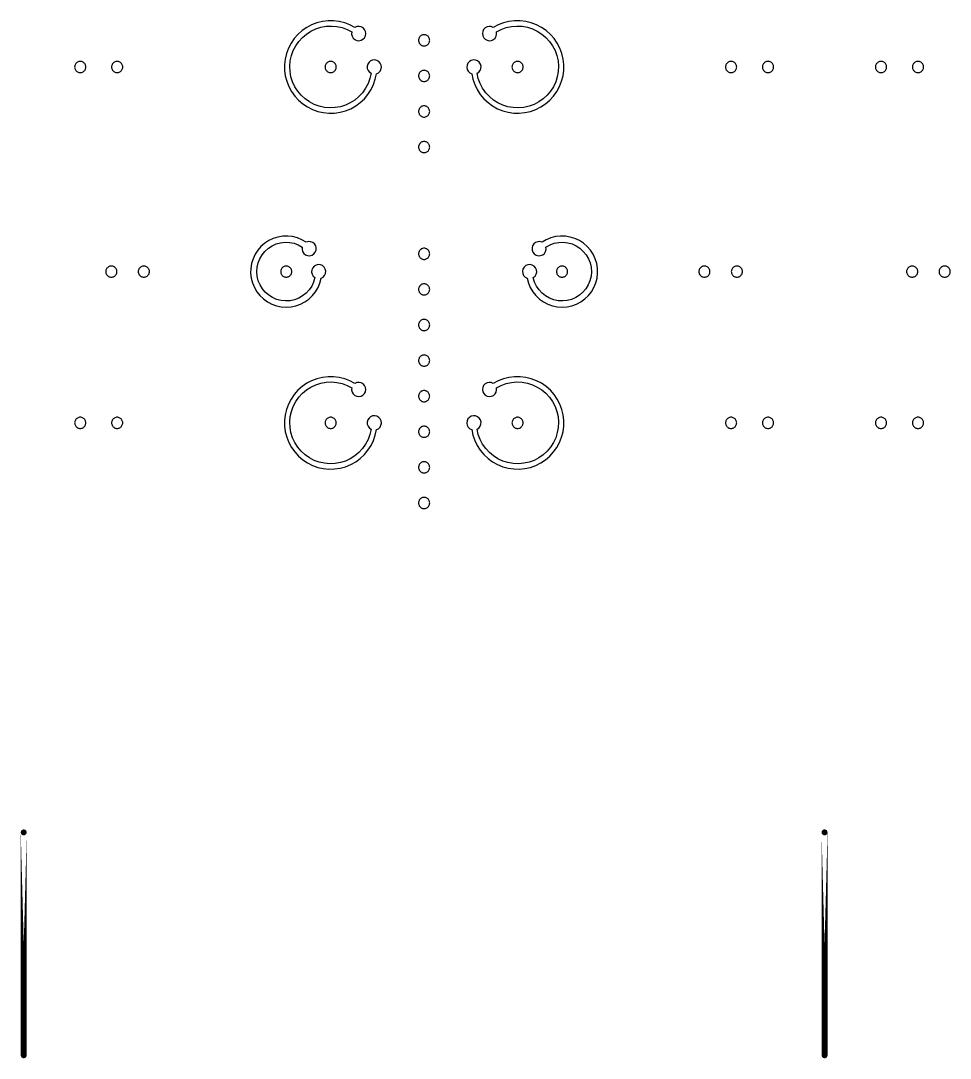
# Model space of a CAD drawing. Extents: x -100 to 100, y -100 to 100.
# Drawn here: x -32.38 to -19.87, y -64.24 to -50.28 of the extents above; entities that cross this region are included whole.
import ezdxf

# ---------------------------------------------------------------- set-up
doc = ezdxf.new("R2010")
doc.units = 0
doc.layers.get('0').update_dxf_attribs({"linetype": 'continuous'})
doc.layers.add('L1', color=7, linetype='continuous')

# ---------------------------------------------------------------- blocks, each defined once
blk = doc.blocks.new('LDI_XFL94-0512-011_L1_B1')
at = {"layer": 'L1'}
for points in [[(-28.416, -53.734), (-28.433, -53.793), (-28.459, -53.848), (-28.493, -53.898), (-28.534, -53.943), (-28.582, -53.98), (-28.634, -54.01), (-28.691, -54.032), (-28.751, -54.045), (-28.811, -54.048), (-28.872, -54.042), (-28.931, -54.026), (-28.987, -54.002), (-29.038, -53.97), (-29.084, -53.93), (-29.123, -53.884), (-29.155, -53.832), (-29.178, -53.775), (-29.192, -53.716), (-29.198, -53.656), (-29.193, -53.595), (-29.18, -53.536), (-29.158, -53.479), (-29.127, -53.427), (-29.088, -53.38), (-29.043, -53.339), (-28.992, -53.306), (-28.937, -53.281), (-28.878, -53.265), (-28.818, -53.258), (-28.757, -53.26), (-28.697, -53.272), (-28.64, -53.292), (-28.587, -53.322), (-28.589, -53.352), (-28.582, -53.381), (-28.566, -53.407), (-28.542, -53.426), (-28.514, -53.437), (-28.484, -53.439), (-28.455, -53.431), (-28.43, -53.415), (-28.411, -53.392), (-28.4, -53.364), (-28.398, -53.334), (-28.406, -53.305), (-28.422, -53.279), (-28.446, -53.26), (-28.474, -53.25), (-28.504, -53.248), (-28.533, -53.256), (-28.59, -53.223), (-28.652, -53.198), (-28.716, -53.182), (-28.782, -53.174), (-28.848, -53.176), (-28.913, -53.187), (-28.976, -53.206), (-29.036, -53.235), (-29.092, -53.271), (-29.142, -53.315), (-29.185, -53.365), (-29.221, -53.42), (-29.249, -53.48), (-29.269, -53.543), (-29.279, -53.609), (-29.281, -53.675), (-29.273, -53.741), (-29.257, -53.805), (-29.231, -53.866), (-29.198, -53.923), (-29.157, -53.975), (-29.109, -54.021), (-29.055, -54.06), (-28.996, -54.091), (-28.934, -54.113), (-28.869, -54.127), (-28.803, -54.132), (-28.737, -54.127), (-28.672, -54.114), (-28.61, -54.091), (-28.551, -54.061), (-28.497, -54.022), (-28.449, -53.976), (-28.408, -53.925), (-28.374, -53.868), (-28.349, -53.807), (-28.332, -53.742), (-28.306, -53.728), (-28.285, -53.705), (-28.273, -53.678), (-28.27, -53.648), (-28.276, -53.618), (-28.291, -53.592), (-28.313, -53.572), (-28.341, -53.56), (-28.371, -53.557), (-28.4, -53.564), (-28.426, -53.579), (-28.446, -53.602), (-28.458, -53.629), (-28.461, -53.659), (-28.454, -53.689), (-28.439, -53.714), (-28.416, -53.734)], [(-25.56, -53.742), (-25.543, -53.807), (-25.518, -53.868), (-25.484, -53.925), (-25.443, -53.976), (-25.395, -54.022), (-25.341, -54.061), (-25.282, -54.091), (-25.22, -54.114), (-25.155, -54.127), (-25.089, -54.132), (-25.023, -54.127), (-24.958, -54.113), (-24.896, -54.091), (-24.837, -54.06), (-24.784, -54.021), (-24.736, -53.975), (-24.695, -53.923), (-24.661, -53.866), (-24.636, -53.805), (-24.619, -53.741), (-24.611, -53.675), (-24.613, -53.609), (-24.623, -53.543), (-24.643, -53.48), (-24.671, -53.42), (-24.707, -53.365), (-24.751, -53.315), (-24.8, -53.271), (-24.856, -53.235), (-24.916, -53.206), (-24.979, -53.187), (-25.044, -53.176), (-25.111, -53.174), (-25.176, -53.182), (-25.241, -53.198), (-25.302, -53.223), (-25.359, -53.256), (-25.388, -53.248), (-25.418, -53.25), (-25.446, -53.26), (-25.47, -53.279), (-25.486, -53.305), (-25.494, -53.334), (-25.493, -53.364), (-25.482, -53.392), (-25.463, -53.415), (-25.437, -53.431), (-25.408, -53.439), (-25.378, -53.437), (-25.35, -53.426), (-25.327, -53.407), (-25.311, -53.381), (-25.303, -53.352), (-25.306, -53.322), (-25.252, -53.292), (-25.195, -53.272), (-25.135, -53.26), (-25.075, -53.258), (-25.014, -53.265), (-24.956, -53.281), (-24.9, -53.306), (-24.849, -53.339), (-24.804, -53.38), (-24.766, -53.427), (-24.735, -53.479), (-24.712, -53.536), (-24.699, -53.595), (-24.695, -53.656), (-24.7, -53.716), (-24.714, -53.775), (-24.737, -53.832), (-24.769, -53.884), (-24.808, -53.93), (-24.854, -53.97), (-24.906, -54.002), (-24.961, -54.026), (-25.02, -54.042), (-25.081, -54.048), (-25.141, -54.045), (-25.201, -54.032), (-25.258, -54.01), (-25.311, -53.98), (-25.358, -53.943), (-25.4, -53.898), (-25.434, -53.848), (-25.459, -53.793), (-25.477, -53.734), (-25.454, -53.714), (-25.438, -53.689), (-25.431, -53.659), (-25.434, -53.629), (-25.446, -53.602), (-25.466, -53.579), (-25.492, -53.564), (-25.521, -53.557), (-25.551, -53.56), (-25.579, -53.572), (-25.601, -53.592), (-25.616, -53.618), (-25.623, -53.648), (-25.619, -53.678), (-25.607, -53.705), (-25.587, -53.728), (-25.56, -53.742)], [(-26.946, -53.338), (-26.956, -53.339), (-26.966, -53.341), (-26.975, -53.344), (-26.984, -53.348), (-26.992, -53.354), (-26.999, -53.36), (-27.006, -53.368), (-27.011, -53.376), (-27.015, -53.384), (-27.019, -53.394), (-27.02, -53.403), (-27.021, -53.413), (-27.02, -53.423), (-27.019, -53.433), (-27.015, -53.442), (-27.011, -53.451), (-27.006, -53.459), (-26.999, -53.466), (-26.992, -53.473), (-26.984, -53.478), (-26.975, -53.482), (-26.966, -53.486), (-26.956, -53.488), (-26.946, -53.488), (-26.936, -53.488), (-26.927, -53.486), (-26.917, -53.482), (-26.909, -53.478), (-26.9, -53.473), (-26.893, -53.466), (-26.887, -53.459), (-26.881, -53.451), (-26.877, -53.442), (-26.874, -53.433), (-26.872, -53.423), (-26.871, -53.413), (-26.872, -53.403), (-26.874, -53.394), (-26.877, -53.384), (-26.881, -53.376), (-26.887, -53.368), (-26.893, -53.36), (-26.9, -53.354), (-26.909, -53.348), (-26.917, -53.344), (-26.927, -53.341), (-26.936, -53.339), (-26.946, -53.338)], [(-31.156, -53.578), (-31.165, -53.578), (-31.175, -53.58), (-31.184, -53.583), (-31.193, -53.588), (-31.201, -53.593), (-31.209, -53.6), (-31.215, -53.607), (-31.221, -53.615), (-31.225, -53.624), (-31.228, -53.633), (-31.23, -53.643), (-31.231, -53.653), (-31.23, -53.662), (-31.228, -53.672), (-31.225, -53.681), (-31.221, -53.69), (-31.215, -53.698), (-31.209, -53.706), (-31.201, -53.712), (-31.193, -53.718), (-31.184, -53.722), (-31.175, -53.725), (-31.165, -53.727), (-31.156, -53.728), (-31.146, -53.727), (-31.136, -53.725), (-31.127, -53.722), (-31.118, -53.718), (-31.11, -53.712), (-31.103, -53.706), (-31.096, -53.698), (-31.091, -53.69), (-31.086, -53.681), (-31.083, -53.672), (-31.081, -53.662), (-31.081, -53.653), (-31.081, -53.643), (-31.083, -53.633), (-31.086, -53.624), (-31.091, -53.615), (-31.096, -53.607), (-31.103, -53.6), (-31.11, -53.593), (-31.118, -53.588), (-31.127, -53.583), (-31.136, -53.58), (-31.146, -53.578), (-31.156, -53.578)], [(-30.719, -53.578), (-30.728, -53.578), (-30.738, -53.58), (-30.747, -53.583), (-30.756, -53.588), (-30.764, -53.593), (-30.772, -53.6), (-30.778, -53.607), (-30.784, -53.615), (-30.788, -53.624), (-30.791, -53.633), (-30.793, -53.643), (-30.794, -53.653), (-30.793, -53.662), (-30.791, -53.672), (-30.788, -53.681), (-30.784, -53.69), (-30.778, -53.698), (-30.772, -53.706), (-30.764, -53.712), (-30.756, -53.718), (-30.747, -53.722), (-30.738, -53.725), (-30.728, -53.727), (-30.719, -53.728), (-30.709, -53.727), (-30.699, -53.725), (-30.69, -53.722), (-30.681, -53.718), (-30.673, -53.712), (-30.666, -53.706), (-30.659, -53.698), (-30.654, -53.69), (-30.649, -53.681), (-30.646, -53.672), (-30.644, -53.662), (-30.644, -53.653), (-30.644, -53.643), (-30.646, -53.633), (-30.649, -53.624), (-30.654, -53.615), (-30.659, -53.607), (-30.666, -53.6), (-30.673, -53.593), (-30.681, -53.588), (-30.69, -53.583), (-30.699, -53.58), (-30.709, -53.578), (-30.719, -53.578)], [(-28.802, -53.578), (-28.812, -53.578), (-28.822, -53.58), (-28.831, -53.583), (-28.84, -53.588), (-28.848, -53.593), (-28.855, -53.6), (-28.862, -53.607), (-28.867, -53.615), (-28.872, -53.624), (-28.875, -53.633), (-28.877, -53.643), (-28.877, -53.653), (-28.877, -53.662), (-28.875, -53.672), (-28.872, -53.681), (-28.867, -53.69), (-28.862, -53.698), (-28.855, -53.706), (-28.848, -53.712), (-28.84, -53.718), (-28.831, -53.722), (-28.822, -53.725), (-28.812, -53.727), (-28.802, -53.728), (-28.793, -53.727), (-28.783, -53.725), (-28.774, -53.722), (-28.765, -53.718), (-28.757, -53.712), (-28.749, -53.706), (-28.743, -53.698), (-28.737, -53.69), (-28.733, -53.681), (-28.73, -53.672), (-28.728, -53.662), (-28.727, -53.653), (-28.728, -53.643), (-28.73, -53.633), (-28.733, -53.624), (-28.737, -53.615), (-28.743, -53.607), (-28.749, -53.6), (-28.757, -53.593), (-28.765, -53.588), (-28.774, -53.583), (-28.783, -53.58), (-28.793, -53.578), (-28.802, -53.578)], [(-25.09, -53.578), (-25.1, -53.578), (-25.109, -53.58), (-25.119, -53.583), (-25.127, -53.588), (-25.135, -53.593), (-25.143, -53.6), (-25.149, -53.607), (-25.155, -53.615), (-25.159, -53.624), (-25.162, -53.633), (-25.164, -53.643), (-25.165, -53.653), (-25.164, -53.662), (-25.162, -53.672), (-25.159, -53.681), (-25.155, -53.69), (-25.149, -53.698), (-25.143, -53.706), (-25.135, -53.712), (-25.127, -53.718), (-25.119, -53.722), (-25.109, -53.725), (-25.1, -53.727), (-25.09, -53.728), (-25.08, -53.727), (-25.07, -53.725), (-25.061, -53.722), (-25.052, -53.718), (-25.044, -53.712), (-25.037, -53.706), (-25.03, -53.698), (-25.025, -53.69), (-25.021, -53.681), (-25.017, -53.672), (-25.015, -53.662), (-25.015, -53.653), (-25.015, -53.643), (-25.017, -53.633), (-25.021, -53.624), (-25.025, -53.615), (-25.03, -53.607), (-25.037, -53.6), (-25.044, -53.593), (-25.052, -53.588), (-25.061, -53.583), (-25.07, -53.58), (-25.08, -53.578), (-25.09, -53.578)], [(-23.174, -53.578), (-23.183, -53.578), (-23.193, -53.58), (-23.202, -53.583), (-23.211, -53.588), (-23.219, -53.593), (-23.227, -53.6), (-23.233, -53.607), (-23.239, -53.615), (-23.243, -53.624), (-23.246, -53.633), (-23.248, -53.643), (-23.249, -53.653), (-23.248, -53.662), (-23.246, -53.672), (-23.243, -53.681), (-23.239, -53.69), (-23.233, -53.698), (-23.227, -53.706), (-23.219, -53.712), (-23.211, -53.718), (-23.202, -53.722), (-23.193, -53.725), (-23.183, -53.727), (-23.174, -53.728), (-23.164, -53.727), (-23.154, -53.725), (-23.145, -53.722), (-23.136, -53.718), (-23.128, -53.712), (-23.121, -53.706), (-23.114, -53.698), (-23.109, -53.69), (-23.104, -53.681), (-23.101, -53.672), (-23.099, -53.662), (-23.099, -53.653), (-23.099, -53.643), (-23.101, -53.633), (-23.104, -53.624), (-23.109, -53.615), (-23.114, -53.607), (-23.121, -53.6), (-23.128, -53.593), (-23.136, -53.588), (-23.145, -53.583), (-23.154, -53.58), (-23.164, -53.578), (-23.174, -53.578)], [(-22.737, -53.578), (-22.746, -53.578), (-22.756, -53.58), (-22.765, -53.583), (-22.774, -53.588), (-22.782, -53.593), (-22.79, -53.6), (-22.796, -53.607), (-22.801, -53.615), (-22.806, -53.624), (-22.809, -53.633), (-22.811, -53.643), (-22.812, -53.653), (-22.811, -53.662), (-22.809, -53.672), (-22.806, -53.681), (-22.801, -53.69), (-22.796, -53.698), (-22.79, -53.706), (-22.782, -53.712), (-22.774, -53.718), (-22.765, -53.722), (-22.756, -53.725), (-22.746, -53.727), (-22.737, -53.728), (-22.727, -53.727), (-22.717, -53.725), (-22.708, -53.722), (-22.699, -53.718), (-22.691, -53.712), (-22.683, -53.706), (-22.677, -53.698), (-22.672, -53.69), (-22.667, -53.681), (-22.664, -53.672), (-22.662, -53.662), (-22.662, -53.653), (-22.662, -53.643), (-22.664, -53.633), (-22.667, -53.624), (-22.672, -53.615), (-22.677, -53.607), (-22.683, -53.6), (-22.691, -53.593), (-22.699, -53.588), (-22.708, -53.583), (-22.717, -53.58), (-22.727, -53.578), (-22.737, -53.578)], [(-20.377, -53.578), (-20.387, -53.578), (-20.397, -53.58), (-20.406, -53.583), (-20.415, -53.588), (-20.423, -53.593), (-20.43, -53.6), (-20.437, -53.607), (-20.442, -53.615), (-20.447, -53.624), (-20.45, -53.633), (-20.452, -53.643), (-20.452, -53.653), (-20.452, -53.662), (-20.45, -53.672), (-20.447, -53.681), (-20.442, -53.69), (-20.437, -53.698), (-20.43, -53.706), (-20.423, -53.712), (-20.415, -53.718), (-20.406, -53.722), (-20.397, -53.725), (-20.387, -53.727), (-20.377, -53.728), (-20.367, -53.727), (-20.358, -53.725), (-20.349, -53.722), (-20.34, -53.718), (-20.332, -53.712), (-20.324, -53.706), (-20.318, -53.698), (-20.312, -53.69), (-20.308, -53.681), (-20.305, -53.672), (-20.303, -53.662), (-20.302, -53.653), (-20.303, -53.643), (-20.305, -53.633), (-20.308, -53.624), (-20.312, -53.615), (-20.318, -53.607), (-20.324, -53.6), (-20.332, -53.593), (-20.34, -53.588), (-20.349, -53.583), (-20.358, -53.58), (-20.367, -53.578), (-20.377, -53.578)], [(-19.94, -53.578), (-19.95, -53.578), (-19.96, -53.58), (-19.969, -53.583), (-19.978, -53.588), (-19.986, -53.593), (-19.993, -53.6), (-20, -53.607), (-20.005, -53.615), (-20.009, -53.624), (-20.013, -53.633), (-20.014, -53.643), (-20.015, -53.653), (-20.014, -53.662), (-20.013, -53.672), (-20.009, -53.681), (-20.005, -53.69), (-20, -53.698), (-19.993, -53.706), (-19.986, -53.712), (-19.978, -53.718), (-19.969, -53.722), (-19.96, -53.725), (-19.95, -53.727), (-19.94, -53.728), (-19.93, -53.727), (-19.921, -53.725), (-19.911, -53.722), (-19.903, -53.718), (-19.894, -53.712), (-19.887, -53.706), (-19.881, -53.698), (-19.875, -53.69), (-19.871, -53.681), (-19.868, -53.672), (-19.866, -53.662), (-19.865, -53.653), (-19.866, -53.643), (-19.868, -53.633), (-19.871, -53.624), (-19.875, -53.615), (-19.881, -53.607), (-19.887, -53.6), (-19.894, -53.593), (-19.903, -53.588), (-19.911, -53.583), (-19.921, -53.58), (-19.93, -53.578), (-19.94, -53.578)], [(-26.946, -53.817), (-26.956, -53.818), (-26.966, -53.82), (-26.975, -53.823), (-26.984, -53.827), (-26.992, -53.833), (-26.999, -53.839), (-27.006, -53.847), (-27.011, -53.855), (-27.015, -53.864), (-27.019, -53.873), (-27.02, -53.882), (-27.021, -53.892), (-27.02, -53.902), (-27.019, -53.912), (-27.015, -53.921), (-27.011, -53.93), (-27.006, -53.938), (-26.999, -53.945), (-26.992, -53.952), (-26.984, -53.957), (-26.975, -53.962), (-26.966, -53.965), (-26.956, -53.967), (-26.946, -53.967), (-26.936, -53.967), (-26.927, -53.965), (-26.917, -53.962), (-26.909, -53.957), (-26.9, -53.952), (-26.893, -53.945), (-26.887, -53.938), (-26.881, -53.93), (-26.877, -53.921), (-26.874, -53.912), (-26.872, -53.902), (-26.871, -53.892), (-26.872, -53.882), (-26.874, -53.873), (-26.877, -53.864), (-26.881, -53.855), (-26.887, -53.847), (-26.893, -53.839), (-26.9, -53.833), (-26.909, -53.827), (-26.917, -53.823), (-26.927, -53.82), (-26.936, -53.818), (-26.946, -53.817)], [(-26.946, -54.296), (-26.956, -54.297), (-26.966, -54.299), (-26.975, -54.302), (-26.984, -54.306), (-26.992, -54.312), (-26.999, -54.318), (-27.006, -54.326), (-27.011, -54.334), (-27.015, -54.343), (-27.019, -54.352), (-27.02, -54.361), (-27.021, -54.371), (-27.02, -54.381), (-27.019, -54.391), (-27.015, -54.4), (-27.011, -54.409), (-27.006, -54.417), (-26.999, -54.424), (-26.992, -54.431), (-26.984, -54.436), (-26.975, -54.441), (-26.966, -54.444), (-26.956, -54.446), (-26.946, -54.446), (-26.936, -54.446), (-26.927, -54.444), (-26.917, -54.441), (-26.909, -54.436), (-26.9, -54.431), (-26.893, -54.424), (-26.887, -54.417), (-26.881, -54.409), (-26.877, -54.4), (-26.874, -54.391), (-26.872, -54.381), (-26.871, -54.371), (-26.872, -54.361), (-26.874, -54.352), (-26.877, -54.343), (-26.881, -54.334), (-26.887, -54.326), (-26.893, -54.318), (-26.9, -54.312), (-26.909, -54.306), (-26.917, -54.302), (-26.927, -54.299), (-26.936, -54.297), (-26.946, -54.296)], [(-26.946, -54.775), (-26.956, -54.776), (-26.966, -54.778), (-26.975, -54.781), (-26.984, -54.785), (-26.992, -54.791), (-26.999, -54.797), (-27.006, -54.805), (-27.011, -54.813), (-27.015, -54.822), (-27.019, -54.831), (-27.02, -54.841), (-27.021, -54.85), (-27.02, -54.86), (-27.019, -54.87), (-27.015, -54.879), (-27.011, -54.888), (-27.006, -54.896), (-26.999, -54.903), (-26.992, -54.91), (-26.984, -54.915), (-26.975, -54.92), (-26.966, -54.923), (-26.956, -54.925), (-26.946, -54.925), (-26.936, -54.925), (-26.927, -54.923), (-26.917, -54.92), (-26.909, -54.915), (-26.9, -54.91), (-26.893, -54.903), (-26.887, -54.896), (-26.881, -54.888), (-26.877, -54.879), (-26.874, -54.87), (-26.872, -54.86), (-26.871, -54.85), (-26.872, -54.841), (-26.874, -54.831), (-26.877, -54.822), (-26.881, -54.813), (-26.887, -54.805), (-26.893, -54.797), (-26.9, -54.791), (-26.909, -54.785), (-26.917, -54.781), (-26.927, -54.778), (-26.936, -54.776), (-26.946, -54.775)], [(-27.659, -55.774), (-27.675, -55.845), (-27.7, -55.912), (-27.734, -55.976), (-27.775, -56.035), (-27.824, -56.088), (-27.879, -56.134), (-27.94, -56.172), (-28.005, -56.202), (-28.074, -56.224), (-28.145, -56.236), (-28.216, -56.239), (-28.288, -56.233), (-28.358, -56.217), (-28.426, -56.193), (-28.49, -56.159), (-28.549, -56.118), (-28.602, -56.069), (-28.648, -56.014), (-28.687, -55.954), (-28.717, -55.888), (-28.739, -55.82), (-28.751, -55.749), (-28.754, -55.677), (-28.748, -55.605), (-28.733, -55.535), (-28.708, -55.467), (-28.675, -55.403), (-28.634, -55.344), (-28.585, -55.291), (-28.53, -55.245), (-28.47, -55.206), (-28.404, -55.176), (-28.336, -55.154), (-28.265, -55.141), (-28.193, -55.138), (-28.121, -55.144), (-28.051, -55.159), (-27.983, -55.184), (-27.92, -55.217), (-27.922, -55.246), (-27.916, -55.274), (-27.901, -55.299), (-27.879, -55.319), (-27.853, -55.331), (-27.824, -55.335), (-27.795, -55.33), (-27.769, -55.316), (-27.749, -55.295), (-27.735, -55.269), (-27.731, -55.24), (-27.735, -55.211), (-27.747, -55.185), (-27.767, -55.164), (-27.793, -55.149), (-27.822, -55.143), (-27.851, -55.146), (-27.878, -55.158), (-27.944, -55.122), (-28.015, -55.095), (-28.089, -55.077), (-28.164, -55.067), (-28.24, -55.067), (-28.315, -55.076), (-28.389, -55.094), (-28.46, -55.121), (-28.527, -55.156), (-28.589, -55.199), (-28.646, -55.25), (-28.696, -55.307), (-28.738, -55.369), (-28.773, -55.437), (-28.8, -55.508), (-28.817, -55.582), (-28.826, -55.657), (-28.825, -55.733), (-28.815, -55.808), (-28.796, -55.881), (-28.768, -55.952), (-28.732, -56.018), (-28.688, -56.08), (-28.637, -56.136), (-28.579, -56.185), (-28.516, -56.227), (-28.448, -56.261), (-28.377, -56.287), (-28.303, -56.303), (-28.227, -56.311), (-28.152, -56.309), (-28.076, -56.298), (-28.003, -56.278), (-27.933, -56.25), (-27.867, -56.213), (-27.806, -56.168), (-27.751, -56.116), (-27.702, -56.058), (-27.661, -55.994), (-27.628, -55.926), (-27.603, -55.854), (-27.588, -55.78), (-27.561, -55.767), (-27.54, -55.746), (-27.527, -55.721), (-27.521, -55.692), (-27.524, -55.663), (-27.536, -55.636), (-27.556, -55.615), (-27.581, -55.6), (-27.61, -55.593), (-27.639, -55.595), (-27.666, -55.606), (-27.688, -55.625), (-27.704, -55.649), (-27.712, -55.678), (-27.711, -55.707), (-27.701, -55.734), (-27.683, -55.758), (-27.659, -55.774)], [(-26.305, -55.78), (-26.289, -55.854), (-26.264, -55.926), (-26.231, -55.994), (-26.19, -56.058), (-26.142, -56.116), (-26.086, -56.168), (-26.025, -56.213), (-25.959, -56.25), (-25.889, -56.278), (-25.816, -56.298), (-25.741, -56.309), (-25.665, -56.311), (-25.589, -56.303), (-25.515, -56.287), (-25.444, -56.261), (-25.376, -56.227), (-25.313, -56.185), (-25.256, -56.136), (-25.204, -56.08), (-25.16, -56.018), (-25.124, -55.952), (-25.096, -55.881), (-25.077, -55.808), (-25.067, -55.733), (-25.067, -55.657), (-25.075, -55.582), (-25.093, -55.508), (-25.119, -55.437), (-25.154, -55.369), (-25.197, -55.307), (-25.247, -55.25), (-25.303, -55.199), (-25.366, -55.156), (-25.433, -55.121), (-25.504, -55.094), (-25.577, -55.076), (-25.653, -55.067), (-25.728, -55.067), (-25.804, -55.077), (-25.877, -55.095), (-25.948, -55.122), (-26.015, -55.158), (-26.042, -55.146), (-26.071, -55.143), (-26.099, -55.149), (-26.125, -55.164), (-26.145, -55.185), (-26.157, -55.211), (-26.162, -55.24), (-26.157, -55.269), (-26.144, -55.295), (-26.123, -55.316), (-26.097, -55.33), (-26.069, -55.335), (-26.04, -55.331), (-26.013, -55.319), (-25.991, -55.299), (-25.977, -55.274), (-25.97, -55.246), (-25.973, -55.217), (-25.909, -55.184), (-25.841, -55.159), (-25.771, -55.144), (-25.699, -55.138), (-25.627, -55.141), (-25.556, -55.154), (-25.488, -55.176), (-25.423, -55.206), (-25.362, -55.245), (-25.307, -55.291), (-25.258, -55.344), (-25.217, -55.403), (-25.184, -55.467), (-25.16, -55.535), (-25.144, -55.605), (-25.138, -55.677), (-25.141, -55.749), (-25.154, -55.82), (-25.175, -55.888), (-25.206, -55.954), (-25.244, -56.014), (-25.29, -56.069), (-25.344, -56.118), (-25.402, -56.159), (-25.466, -56.193), (-25.534, -56.217), (-25.604, -56.233), (-25.676, -56.239), (-25.748, -56.236), (-25.819, -56.224), (-25.887, -56.202), (-25.952, -56.172), (-26.013, -56.134), (-26.068, -56.088), (-26.117, -56.035), (-26.159, -55.976), (-26.192, -55.912), (-26.217, -55.845), (-26.233, -55.774), (-26.209, -55.758), (-26.191, -55.734), (-26.181, -55.707), (-26.18, -55.678), (-26.188, -55.649), (-26.204, -55.625), (-26.226, -55.606), (-26.254, -55.595), (-26.283, -55.593), (-26.311, -55.6), (-26.336, -55.615), (-26.356, -55.636), (-26.368, -55.663), (-26.371, -55.692), (-26.366, -55.721), (-26.352, -55.746), (-26.331, -55.767), (-26.305, -55.78)], [(-26.946, -55.254), (-26.956, -55.255), (-26.966, -55.257), (-26.975, -55.26), (-26.984, -55.264), (-26.992, -55.27), (-26.999, -55.276), (-27.006, -55.284), (-27.011, -55.292), (-27.015, -55.301), (-27.019, -55.31), (-27.02, -55.32), (-27.021, -55.329), (-27.02, -55.339), (-27.019, -55.349), (-27.015, -55.358), (-27.011, -55.367), (-27.006, -55.375), (-26.999, -55.382), (-26.992, -55.389), (-26.984, -55.394), (-26.975, -55.399), (-26.966, -55.402), (-26.956, -55.404), (-26.946, -55.404), (-26.936, -55.404), (-26.927, -55.402), (-26.917, -55.399), (-26.909, -55.394), (-26.9, -55.389), (-26.893, -55.382), (-26.887, -55.375), (-26.881, -55.367), (-26.877, -55.358), (-26.874, -55.349), (-26.872, -55.339), (-26.871, -55.329), (-26.872, -55.32), (-26.874, -55.31), (-26.877, -55.301), (-26.881, -55.292), (-26.887, -55.284), (-26.893, -55.276), (-26.9, -55.27), (-26.909, -55.264), (-26.917, -55.26), (-26.927, -55.257), (-26.936, -55.255), (-26.946, -55.254)], [(-31.575, -55.614), (-31.585, -55.614), (-31.594, -55.616), (-31.604, -55.619), (-31.612, -55.624), (-31.621, -55.629), (-31.628, -55.636), (-31.634, -55.643), (-31.64, -55.651), (-31.644, -55.66), (-31.647, -55.669), (-31.649, -55.679), (-31.65, -55.689), (-31.649, -55.698), (-31.647, -55.708), (-31.644, -55.717), (-31.64, -55.726), (-31.634, -55.734), (-31.628, -55.742), (-31.621, -55.748), (-31.612, -55.754), (-31.604, -55.758), (-31.594, -55.761), (-31.585, -55.763), (-31.575, -55.764), (-31.565, -55.763), (-31.555, -55.761), (-31.546, -55.758), (-31.537, -55.754), (-31.529, -55.748), (-31.522, -55.742), (-31.515, -55.734), (-31.51, -55.726), (-31.506, -55.717), (-31.502, -55.708), (-31.5, -55.698), (-31.5, -55.689), (-31.5, -55.679), (-31.502, -55.669), (-31.506, -55.66), (-31.51, -55.651), (-31.515, -55.643), (-31.522, -55.636), (-31.529, -55.629), (-31.537, -55.624), (-31.546, -55.619), (-31.555, -55.616), (-31.565, -55.614), (-31.575, -55.614)], [(-31.078, -55.614), (-31.088, -55.614), (-31.097, -55.616), (-31.107, -55.619), (-31.115, -55.624), (-31.124, -55.629), (-31.131, -55.636), (-31.137, -55.643), (-31.143, -55.651), (-31.147, -55.66), (-31.15, -55.669), (-31.152, -55.679), (-31.153, -55.689), (-31.152, -55.698), (-31.15, -55.708), (-31.147, -55.717), (-31.143, -55.726), (-31.137, -55.734), (-31.131, -55.742), (-31.124, -55.748), (-31.115, -55.754), (-31.107, -55.758), (-31.097, -55.761), (-31.088, -55.763), (-31.078, -55.764), (-31.068, -55.763), (-31.058, -55.761), (-31.049, -55.758), (-31.04, -55.754), (-31.032, -55.748), (-31.025, -55.742), (-31.018, -55.734), (-31.013, -55.726), (-31.009, -55.717), (-31.005, -55.708), (-31.003, -55.698), (-31.003, -55.689), (-31.003, -55.679), (-31.005, -55.669), (-31.009, -55.66), (-31.013, -55.651), (-31.018, -55.643), (-31.025, -55.636), (-31.032, -55.629), (-31.04, -55.624), (-31.049, -55.619), (-31.058, -55.616), (-31.068, -55.614), (-31.078, -55.614)], [(-28.204, -55.614), (-28.213, -55.614), (-28.223, -55.616), (-28.232, -55.619), (-28.241, -55.624), (-28.249, -55.629), (-28.257, -55.636), (-28.263, -55.643), (-28.269, -55.651), (-28.273, -55.66), (-28.276, -55.669), (-28.278, -55.679), (-28.279, -55.689), (-28.278, -55.698), (-28.276, -55.708), (-28.273, -55.717), (-28.269, -55.726), (-28.263, -55.734), (-28.257, -55.742), (-28.249, -55.748), (-28.241, -55.754), (-28.232, -55.758), (-28.223, -55.761), (-28.213, -55.763), (-28.204, -55.764), (-28.194, -55.763), (-28.184, -55.761), (-28.175, -55.758), (-28.166, -55.754), (-28.158, -55.748), (-28.151, -55.742), (-28.144, -55.734), (-28.139, -55.726), (-28.134, -55.717), (-28.131, -55.708), (-28.129, -55.698), (-28.129, -55.689), (-28.129, -55.679), (-28.131, -55.669), (-28.134, -55.66), (-28.139, -55.651), (-28.144, -55.643), (-28.151, -55.636), (-28.158, -55.629), (-28.166, -55.624), (-28.175, -55.619), (-28.184, -55.616), (-28.194, -55.614), (-28.204, -55.614)], [(-25.689, -55.614), (-25.698, -55.614), (-25.708, -55.616), (-25.717, -55.619), (-25.726, -55.624), (-25.734, -55.629), (-25.742, -55.636), (-25.748, -55.643), (-25.754, -55.651), (-25.758, -55.66), (-25.761, -55.669), (-25.763, -55.679), (-25.764, -55.689), (-25.763, -55.698), (-25.761, -55.708), (-25.758, -55.717), (-25.754, -55.726), (-25.748, -55.734), (-25.742, -55.742), (-25.734, -55.748), (-25.726, -55.754), (-25.717, -55.758), (-25.708, -55.761), (-25.698, -55.763), (-25.689, -55.764), (-25.679, -55.763), (-25.669, -55.761), (-25.66, -55.758), (-25.651, -55.754), (-25.643, -55.748), (-25.636, -55.742), (-25.629, -55.734), (-25.624, -55.726), (-25.619, -55.717), (-25.616, -55.708), (-25.614, -55.698), (-25.614, -55.689), (-25.614, -55.679), (-25.616, -55.669), (-25.619, -55.66), (-25.624, -55.651), (-25.629, -55.643), (-25.636, -55.636), (-25.643, -55.629), (-25.651, -55.624), (-25.66, -55.619), (-25.669, -55.616), (-25.679, -55.614), (-25.689, -55.614)], [(-22.814, -55.614), (-22.824, -55.614), (-22.834, -55.616), (-22.843, -55.619), (-22.852, -55.624), (-22.86, -55.629), (-22.867, -55.636), (-22.874, -55.643), (-22.879, -55.651), (-22.884, -55.66), (-22.887, -55.669), (-22.889, -55.679), (-22.889, -55.689), (-22.889, -55.698), (-22.887, -55.708), (-22.884, -55.717), (-22.879, -55.726), (-22.874, -55.734), (-22.867, -55.742), (-22.86, -55.748), (-22.852, -55.754), (-22.843, -55.758), (-22.834, -55.761), (-22.824, -55.763), (-22.814, -55.764), (-22.805, -55.763), (-22.795, -55.761), (-22.786, -55.758), (-22.777, -55.754), (-22.769, -55.748), (-22.761, -55.742), (-22.755, -55.734), (-22.749, -55.726), (-22.745, -55.717), (-22.742, -55.708), (-22.74, -55.698), (-22.739, -55.689), (-22.74, -55.679), (-22.742, -55.669), (-22.745, -55.66), (-22.749, -55.651), (-22.755, -55.643), (-22.761, -55.636), (-22.769, -55.629), (-22.777, -55.624), (-22.786, -55.619), (-22.795, -55.616), (-22.805, -55.614), (-22.814, -55.614)], [(-22.317, -55.614), (-22.327, -55.614), (-22.337, -55.616), (-22.346, -55.619), (-22.355, -55.624), (-22.363, -55.629), (-22.37, -55.636), (-22.377, -55.643), (-22.382, -55.651), (-22.387, -55.66), (-22.39, -55.669), (-22.392, -55.679), (-22.392, -55.689), (-22.392, -55.698), (-22.39, -55.708), (-22.387, -55.717), (-22.382, -55.726), (-22.377, -55.734), (-22.37, -55.742), (-22.363, -55.748), (-22.355, -55.754), (-22.346, -55.758), (-22.337, -55.761), (-22.327, -55.763), (-22.317, -55.764), (-22.308, -55.763), (-22.298, -55.761), (-22.289, -55.758), (-22.28, -55.754), (-22.272, -55.748), (-22.264, -55.742), (-22.258, -55.734), (-22.252, -55.726), (-22.248, -55.717), (-22.245, -55.708), (-22.243, -55.698), (-22.242, -55.689), (-22.243, -55.679), (-22.245, -55.669), (-22.248, -55.66), (-22.252, -55.651), (-22.258, -55.643), (-22.264, -55.636), (-22.272, -55.629), (-22.28, -55.624), (-22.289, -55.619), (-22.298, -55.616), (-22.308, -55.614), (-22.317, -55.614)], [(-20.796, -55.614), (-20.806, -55.614), (-20.816, -55.616), (-20.825, -55.619), (-20.834, -55.624), (-20.842, -55.629), (-20.849, -55.636), (-20.856, -55.643), (-20.861, -55.651), (-20.866, -55.66), (-20.869, -55.669), (-20.871, -55.679), (-20.871, -55.689), (-20.871, -55.698), (-20.869, -55.708), (-20.866, -55.717), (-20.861, -55.726), (-20.856, -55.734), (-20.849, -55.742), (-20.842, -55.748), (-20.834, -55.754), (-20.825, -55.758), (-20.816, -55.761), (-20.806, -55.763), (-20.796, -55.764), (-20.787, -55.763), (-20.777, -55.761), (-20.768, -55.758), (-20.759, -55.754), (-20.751, -55.748), (-20.743, -55.742), (-20.737, -55.734), (-20.731, -55.726), (-20.727, -55.717), (-20.724, -55.708), (-20.722, -55.698), (-20.721, -55.689), (-20.722, -55.679), (-20.724, -55.669), (-20.727, -55.66), (-20.731, -55.651), (-20.737, -55.643), (-20.743, -55.636), (-20.751, -55.629), (-20.759, -55.624), (-20.768, -55.619), (-20.777, -55.616), (-20.787, -55.614), (-20.796, -55.614)], [(-20.299, -55.614), (-20.309, -55.614), (-20.319, -55.616), (-20.328, -55.619), (-20.337, -55.624), (-20.345, -55.629), (-20.352, -55.636), (-20.359, -55.643), (-20.364, -55.651), (-20.369, -55.66), (-20.372, -55.669), (-20.374, -55.679), (-20.374, -55.689), (-20.374, -55.698), (-20.372, -55.708), (-20.369, -55.717), (-20.364, -55.726), (-20.359, -55.734), (-20.352, -55.742), (-20.345, -55.748), (-20.337, -55.754), (-20.328, -55.758), (-20.319, -55.761), (-20.309, -55.763), (-20.299, -55.764), (-20.29, -55.763), (-20.28, -55.761), (-20.271, -55.758), (-20.262, -55.754), (-20.254, -55.748), (-20.246, -55.742), (-20.24, -55.734), (-20.234, -55.726), (-20.23, -55.717), (-20.227, -55.708), (-20.225, -55.698), (-20.224, -55.689), (-20.225, -55.679), (-20.227, -55.669), (-20.23, -55.66), (-20.234, -55.651), (-20.24, -55.643), (-20.246, -55.636), (-20.254, -55.629), (-20.262, -55.624), (-20.271, -55.619), (-20.28, -55.616), (-20.29, -55.614), (-20.299, -55.614)], [(-26.946, -55.733), (-26.956, -55.734), (-26.966, -55.736), (-26.975, -55.739), (-26.984, -55.743), (-26.992, -55.749), (-26.999, -55.755), (-27.006, -55.763), (-27.011, -55.771), (-27.015, -55.78), (-27.019, -55.789), (-27.02, -55.799), (-27.021, -55.808), (-27.02, -55.818), (-27.019, -55.828), (-27.015, -55.837), (-27.011, -55.846), (-27.006, -55.854), (-26.999, -55.861), (-26.992, -55.868), (-26.984, -55.873), (-26.975, -55.878), (-26.966, -55.881), (-26.956, -55.883), (-26.946, -55.883), (-26.936, -55.883), (-26.927, -55.881), (-26.917, -55.878), (-26.909, -55.873), (-26.9, -55.868), (-26.893, -55.861), (-26.887, -55.854), (-26.881, -55.846), (-26.877, -55.837), (-26.874, -55.828), (-26.872, -55.818), (-26.871, -55.808), (-26.872, -55.799), (-26.874, -55.789), (-26.877, -55.78), (-26.881, -55.771), (-26.887, -55.763), (-26.893, -55.755), (-26.9, -55.749), (-26.909, -55.743), (-26.917, -55.739), (-26.927, -55.736), (-26.936, -55.734), (-26.946, -55.733)], [(-26.946, -56.212), (-26.956, -56.213), (-26.966, -56.215), (-26.975, -56.218), (-26.984, -56.222), (-26.992, -56.228), (-26.999, -56.234), (-27.006, -56.242), (-27.011, -56.25), (-27.015, -56.259), (-27.019, -56.268), (-27.02, -56.278), (-27.021, -56.287), (-27.02, -56.297), (-27.019, -56.307), (-27.015, -56.316), (-27.011, -56.325), (-27.006, -56.333), (-26.999, -56.34), (-26.992, -56.347), (-26.984, -56.352), (-26.975, -56.357), (-26.966, -56.36), (-26.956, -56.362), (-26.946, -56.362), (-26.936, -56.362), (-26.927, -56.36), (-26.917, -56.357), (-26.909, -56.352), (-26.9, -56.347), (-26.893, -56.34), (-26.887, -56.333), (-26.881, -56.325), (-26.877, -56.316), (-26.874, -56.307), (-26.872, -56.297), (-26.871, -56.287), (-26.872, -56.278), (-26.874, -56.268), (-26.877, -56.259), (-26.881, -56.25), (-26.887, -56.242), (-26.893, -56.234), (-26.9, -56.228), (-26.909, -56.222), (-26.917, -56.218), (-26.927, -56.215), (-26.936, -56.213), (-26.946, -56.212)], [(-26.946, -56.691), (-26.956, -56.692), (-26.966, -56.694), (-26.975, -56.697), (-26.984, -56.702), (-26.992, -56.707), (-26.999, -56.713), (-27.006, -56.721), (-27.011, -56.729), (-27.015, -56.738), (-27.019, -56.747), (-27.02, -56.757), (-27.021, -56.766), (-27.02, -56.776), (-27.019, -56.786), (-27.015, -56.795), (-27.011, -56.804), (-27.006, -56.812), (-26.999, -56.82), (-26.992, -56.826), (-26.984, -56.831), (-26.975, -56.836), (-26.966, -56.839), (-26.956, -56.841), (-26.946, -56.841), (-26.936, -56.841), (-26.927, -56.839), (-26.917, -56.836), (-26.909, -56.831), (-26.9, -56.826), (-26.893, -56.82), (-26.887, -56.812), (-26.881, -56.804), (-26.877, -56.795), (-26.874, -56.786), (-26.872, -56.776), (-26.871, -56.766), (-26.872, -56.757), (-26.874, -56.747), (-26.877, -56.738), (-26.881, -56.729), (-26.887, -56.721), (-26.893, -56.713), (-26.9, -56.707), (-26.909, -56.702), (-26.917, -56.697), (-26.927, -56.694), (-26.936, -56.692), (-26.946, -56.691)]]:
    blk.add_lwpolyline(points, close=True, dxfattribs=at)
blk = doc.blocks.new('cutlineendpoint')
at = {"const_width": 0.04}
blk.add_lwpolyline([(-0.02, 0, 1), (0.02, 0, 1)], format="xyb", close=True, dxfattribs=at)

msp = doc.modelspace()

# ---------------------------------------------------------------- linework, layer by layer
at = {"layer": 'L1', "const_width": 0.08}
for points in [[(-32.335, -61.2), (-32.335, -64.2)], [(-21.557, -61.2), (-21.557, -64.2)]]:
    msp.add_lwpolyline(points, close=True, dxfattribs=at)

# ---------------------------------------------------------------- block references
at = {"layer": 'L1'}
for name, p in [('LDI_XFL94-0512-011_L1_B1', (0, 4.79)), ('LDI_XFL94-0512-011_L1_B1', (0, 0)), ('cutlineendpoint', (-32.335, -61.2)), ('cutlineendpoint', (-21.557, -61.2)), ('cutlineendpoint', (-32.335, -64.2)), ('cutlineendpoint', (-21.557, -64.2))]:
    msp.add_blockref(name, p, dxfattribs=at)

doc.saveas('drawing.dxf')
